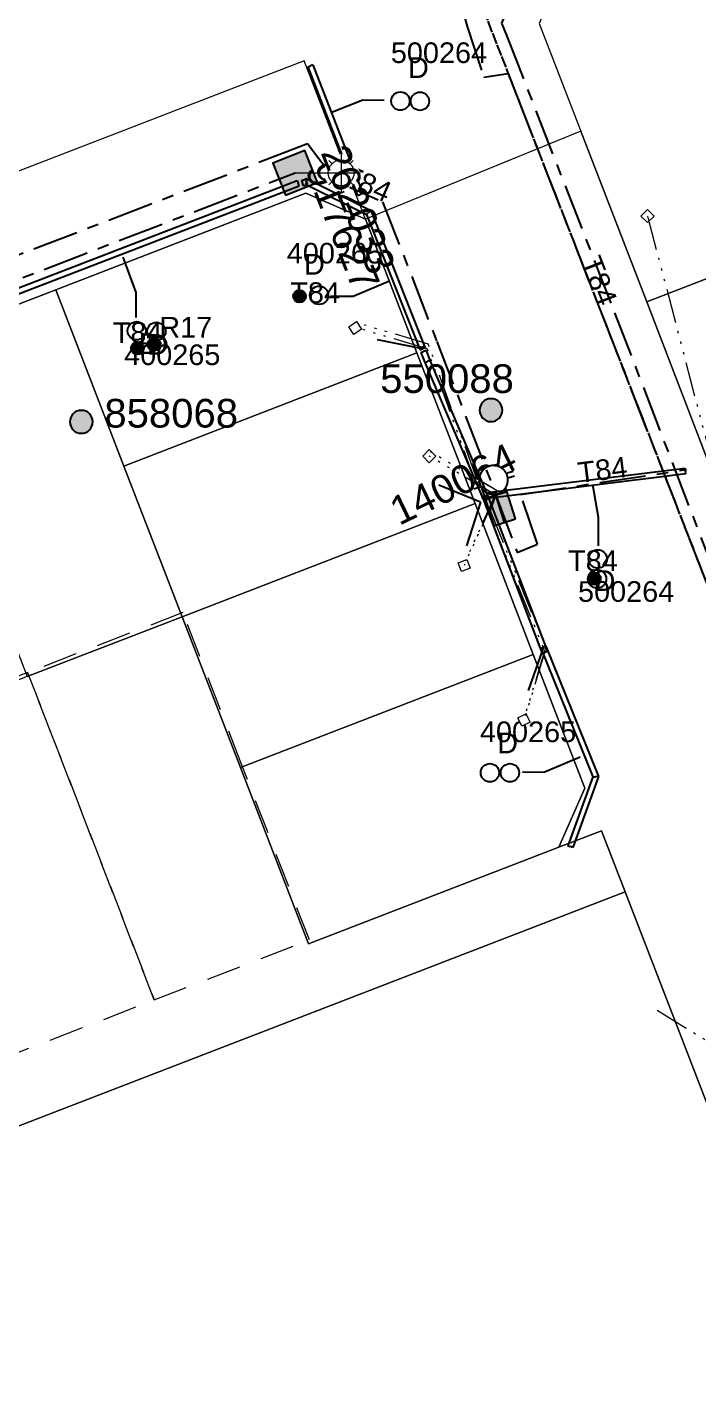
# Model space of a CAD drawing. Header units: metres. Extents: x 0 to 311631, y 0 to 6270612.
# Drawn here: x 310918.7 to 310977.1, y 6270299.1 to 6270418.6 of the extents above; entities that cross this region are included whole.
import ezdxf
from ezdxf.enums import TextEntityAlignment as Align

# ---------------------------------------------------------------- set-up
doc = ezdxf.new("R2010")
doc.units = ezdxf.units.M
for name, pattern in [('Cable Exist OH', [1, 1, 0]), ('Cable Exist UG', [7, 4, -1, 1, -1]), ('Dash', [5, 3, -2]), ('PHANTOMX2', [6.6, 3, -0.75, 0.2, -0.75, 0.2, -0.75, 0.2, -0.75])]:
    doc.linetypes.add(name, pattern=pattern)
doc.layers.get('0').update_dxf_attribs({"color": 6})
for name, color, linetype, lineweight in [('_User Miscellaneous1', 30, 'Continuous', 13), ('Cadastre Developer_SP_EXT', 98, 'Continuous', 15), ('Cadastre Land Parcels_SP_EXT', 118, 'Continuous', 15), ('Cadastre Roads_SP_EXT', 218, 'Continuous', 15), ('Mains_HV_EXT', 13, 'Continuous', 25), ('Mains_LV_EXT', 163, 'Continuous', 25), ('Mains_LV_SL_EXT', 135, 'Continuous', 25), ('Mains_SL_EXT', 131, 'Continuous', 25), ('Services_SP_EXT', 42, 'PHANTOMX2', 20), ('Services_SP_MOD', 3, 'PHANTOMX2', 20)]:
    doc.layers.add(name, color=color, linetype=linetype, lineweight=lineweight)
for name, color, linetype in [('Duct_SP_EXT', 30, 'Continuous'), ('Equip_LV_EXT', 7, 'Continuous'), ('SupportsOH_SP_TR_HV_LV_SL_EXT', 7, 'Continuous'), ('SupportsUG_SP_LV_EXT', 7, 'Continuous'), ('SupportsUG_SP_LV_SL_EXT', 7, 'Continuous'), ('Trench_SP_EXT', 7, 'Continuous')]:
    doc.layers.add(name, color=color, linetype=linetype)
doc.styles.add('COLUMN_LABEL', font='arial.ttf', dxfattribs={"height": 2})
doc.styles.add('iecARIAL', font='arial.ttf', dxfattribs={"height": 2})
doc.styles.add('POLE_LABEL', font='arial.ttf', dxfattribs={"height": 2})
doc.styles.add('SL_LABEL', font='arial.ttf', dxfattribs={"height": 2})
doc.styles.get("Standard").update_dxf_attribs({"font": 'arial.ttf'})

# ---------------------------------------------------------------- blocks, each defined once
blk = doc.blocks.new('COLUMN_EXT')
blk.add_hatch(color=256).paths.add_polyline_path([(1.5, -1.5), (1.5, 1.5), (-1.5, 1.5), (-1.5, -1.5)])
blk.add_lwpolyline([(1.5, 1.5), (-1.5, 1.5), (-1.5, -1.5), (1.5, -1.5)], close=True)
at = {"flags": 9}
for tag, p in [('STREETNAME', (-1.81, 1.6)), ('LOCATION', (-1.81, 1.4)), ('SUBURB', (-1.81, 1.8)), ('LEGEND', (-1.81, 1.2)), ('NOTES', (-1.81, 2)), ('COLUMN_TYPE', (-1.81, 0.4)), ('OWNED_BY', (-1.81, 0.6)), ('USAGE', (-1.81, 1)), ('STATE', (-1.81, 0.8))]:
    blk.add_attdef(tag, text='', height=0.2, rotation=180, dxfattribs=at).set_placement(p, align=Align.MIDDLE_LEFT)
at = {"flags": 1}
blk.add_attdef('Z', (-1.81, 2.35), '', height=0.2, rotation=180, dxfattribs=at)
at = {"flags": 9}
for tag, style, p in [('STRUCTURE_PLANT_NUMBER', 'POLE_LABEL', (-1.81, -0.03)), ('STREET_CODE', 'COLUMN_LABEL', (-1.81, 0.2))]:
    blk.add_attdef(tag, text='', height=0.2, rotation=180, dxfattribs=dict(at, style=style)).set_placement(p, align=Align.MIDDLE_LEFT)
at = {"style": 'COLUMN_LABEL', "width": 0.9, "flags": 8}
blk.add_attdef('ASSET_NUM', text='', height=2, rotation=270, dxfattribs=at).set_placement((2, -4), align=Align.MIDDLE_LEFT)
blk = doc.blocks.new('PILLAR_EXT')
blk.add_hatch(color=256).paths.add_polyline_path([(-2.5, 1), (-2.5, -1), (2.5, -1), (2.5, 1)])
for p, q in [((-2.5, 0), (2.5, 0)), ((0, 1), (0, -1))]:
    blk.add_line(p, q)
at = {"ltscale": 10}
blk.add_line((2.5, 0), (-2.5, 0), dxfattribs=at)
blk.add_lwpolyline([(-2.5, -1), (-1.25, -1), (1.25, -1), (2.5, -1), (2.5, 1), (-2.5, 1)], close=True)
at = {"width": 0.9, "flags": 8}
blk.add_attdef('ASSET_NUM', text='', height=2, rotation=90, dxfattribs=at).set_placement((-2, 4), align=Align.MIDDLE_LEFT)
for tag, p, flags in [('OWNED_BY', (0, -0.2), 9), ('STATE', (0, -0.4), 9), ('SUPPORT_TYPE', (0, -0.6), 9), ('USAGE', (0, -0.8), 9), ('LEGEND', (0, -1), 9), ('LOCATION', (0, -1.2), 9), ('STREETNAME', (0, -1.8), 9), ('SUBURB', (0, -2), 1), ('NOTES', (0, -1.4), 9), ('PARENT', (0, -1.6), 9)]:
    blk.add_attdef(tag, p, '', height=0.2, dxfattribs=dict(flags=flags))
blk = doc.blocks.new('DUCT_EXT')
blk.add_circle((0, 0.8), 0.8)
at = {"flags": 1}
blk.add_attdef('Z', (0, 0), '', height=0.2, dxfattribs=at)
at = {"flags": 9}
for tag, p in [('DUCT_CODE', (0, 0)), ('XSECT_TYPE', (0, -0.2)), ('STATE', (0, -0.6)), ('FB_REFERENCE', (0, -0.4)), ('NOTES', (0, -0.8))]:
    blk.add_attdef(tag, text='', height=0.2, dxfattribs=at).set_placement(p, align=Align.MIDDLE_LEFT)
blk = doc.blocks.new('CCP_EXT')
at = {"flags": 9}
for tag, p in [('STATE', (0, -1.8)), ('LEGEND', (0, -1.4)), ('LIFE_SUPPORT', (0, -1.6)), ('NOTES', (0, -2))]:
    blk.add_attdef(tag, text='', height=0.2, dxfattribs=at).set_placement(p, align=Align.MIDDLE_LEFT)
blk.add_wipeout([(0, 0.57), (0.57, 0), (0, -0.57), (-0.57, 0)])
blk.add_lwpolyline([(-0.57, 0), (0, 0.57), (0.57, 0), (0, -0.57), (-0.57, 0)])
at = {"flags": 1}
blk.add_attdef('Z', (0, 0), '', height=0.2, dxfattribs=at)
at = {"flags": 9}
for tag, p in [('CCP_TYPE', (0, 0)), ('CONSTRUCTED_VOLTAGE', (0, -0.2)), ('OPERATING_VOLTAGE', (0, -0.6)), ('ORIENTATION', (0, -0.8)), ('OWNED_BY', (0, -1)), ('NO_PHASES', (0, -0.4)), ('USAGE', (0, -1.2))]:
    blk.add_attdef(tag, text='', height=0.2, dxfattribs=at).set_placement(p, align=Align.MIDDLE_LEFT)
blk = doc.blocks.new('POLE_EXT')
blk.add_hatch(color=256).paths.add_polyline_path([(-1, 0, 1), (1, 0, 1)])
blk.add_lwpolyline([(-1, 0, 1), (1, 0, 1)], format="xyb", close=True)
at = {"flags": 8}
blk.add_attdef('pNumber', text='', height=2, dxfattribs=at).set_placement((2.5, 2.5), align=Align.MIDDLE_CENTER)
at = {"style": 'POLE_LABEL', "flags": 9}
for tag, p in [('STRUCTURE_PLANT_NUMBER', (1.35, 0.03)), ('STREET_CODE', (1.35, -0.2))]:
    blk.add_attdef(tag, text='', height=0.2, dxfattribs=at).set_placement(p, align=Align.MIDDLE_LEFT)
at = {"flags": 9}
for tag, p in [('OWNED_BY', (1.35, -0.4)), ('SPECIAL_USE', (1.35, -0.8)), ('STATE', (1.35, -1)), ('PARENT', (1.35, -0.6)), ('USAGE', (1.35, -1.2)), ('cLV', (1.35, -1.4)), ('hDepth', (1.35, -1.6)), ('hDia', (1.35, -1.8)), ('cHV', (1.35, -2)), ('LBRACKET', (1.35, -2.2)), ('LExisting', (1.35, -2.4)), ('cLinedev', (1.35, -3.4)), ('LANTNUMBER', (1.35, -2.6)), ('LOther', (1.35, -2.8)), ('LRemove', (1.35, -3)), ('LEGEND', (1.35, -3.2)), ('LOCATION', (1.35, -3.6)), ('pExisting', (1.35, -3.8)), ('pFooting', (1.35, -4.4)), ('pNew', (1.35, -4.6)), ('PFNUMBER', (1.35, -4)), ('NEWPFNUMBER', (1.35, -4.2)), ('pRelocate', (1.35, -5)), ('pRemove', (1.35, -5.2)), ('pReplace', (1.35, -5.4)), ('pStay', (1.35, -5.6)), ('pType', (1.35, -5.8)), ('cspan', (1.35, -6)), ('STREETNAME', (1.35, -6.2)), ('SUBURB', (1.35, -6.4)), ('OPERATED_BY', (1.36, -7.01)), ('NOTES', (1.35, -6.6)), ('MAINTAINED_BY', (1.36, -6.81))]:
    blk.add_attdef(tag, text='', height=0.2, dxfattribs=at).set_placement(p, align=Align.MIDDLE_LEFT)
at = {"flags": 1}
blk.add_attdef('Z', (1.35, -7.33), '', height=0.2, dxfattribs=at)
blk = doc.blocks.new('LV_UG_LINKS_OPEN_EXT')
at = {"layer": 'Equip_LV_EXT'}
for tag, height, flags, p in [('NO_PHASES', 0.167, 9, (3.17, -2)), ('OPERATING_VOLTAGE', 0.2, 9, (3, -2.6)), ('ORIENTATION', 0.2, 9, (3, -2.8)), ('STATE', 0.2, 9, (3, -3)), ('SWITCH_TYPE', 0.2, 9, (3, -3.2)), ('USAGE', 0.2, 9, (3, -3.4)), ('NOTES', 0.2, 9, (3, -3.6)), ('OWNED_BY', 0.2, 9, (3, -3.8)), ('OPERATED_BY', 0.2, 9, (3, -4)), ('TYPE', 0.2, 9, (3, -4.6)), ('Z', 0.2, 1, (3, -4.8)), ('MAINTAINED_BY', 0.2, 9, (3, -4.2)), ('NUMBER_OF_PHASES', 0.2, 9, (3, -4.4))]:
    blk.add_attdef(tag, text='', height=height, dxfattribs=dict(at, flags=flags)).set_placement(p, align=Align.MIDDLE_LEFT)
blk.add_wipeout([(4, 1.25), (3.97, 1.25), (3.94, 1.25), (3.91, 1.25), (3.88, 1.24), (3.85, 1.24), (3.82, 1.24), (3.79, 1.23), (3.76, 1.23), (3.73, 1.22), (3.7, 1.21), (3.67, 1.2), (3.64, 1.2), (3.61, 1.19), (3.58, 1.18), (3.55, 1.17), (3.52, 1.15), (3.49, 1.14), (3.47, 1.13), (3.44, 1.12), (3.41, 1.1), (3.38, 1.09), (3.36, 1.07), (3.33, 1.06), (3.31, 1.04), (3.28, 1.02), (3.26, 1), (3.23, 0.99), (3.21, 0.97), (3.18, 0.95), (3.16, 0.93), (3.14, 0.91), (3.12, 0.88), (3.09, 0.86), (3.07, 0.84), (3.05, 0.82), (3.03, 0.79), (3.01, 0.77), (3, 0.74), (2.98, 0.72), (2.96, 0.69), (2.94, 0.67), (2.93, 0.64), (2.91, 0.62), (2.9, 0.59), (2.88, 0.56), (2.87, 0.53), (2.86, 0.51), (2.85, 0.48), (2.83, 0.45), (2.82, 0.42), (2.81, 0.39), (2.8, 0.36), (2.8, 0.33), (2.79, 0.3), (2.78, 0.27), (2.77, 0.24), (2.77, 0.21), (2.76, 0.18), (2.76, 0.15), (2.76, 0.12), (2.75, 0.09), (2.75, 0.06), (2.75, 0.03), (2.75, 0), (2.75, -0.03), (2.75, -0.06), (2.75, -0.09), (2.76, -0.12), (2.76, -0.15), (2.76, -0.18), (2.77, -0.21), (2.77, -0.24), (2.78, -0.27), (2.79, -0.3), (2.8, -0.33), (2.8, -0.36), (2.81, -0.39), (2.82, -0.42), (2.83, -0.45), (2.85, -0.48), (2.86, -0.51), (2.87, -0.53), (2.88, -0.56), (2.9, -0.59), (2.91, -0.62), (2.93, -0.64), (2.94, -0.67), (2.96, -0.69), (2.98, -0.72), (3, -0.74), (3.01, -0.77), (3.03, -0.79), (3.05, -0.82), (3.07, -0.84), (3.09, -0.86), (3.12, -0.88), (3.14, -0.91), (3.16, -0.93), (3.18, -0.95), (3.21, -0.97), (3.23, -0.99), (3.26, -1), (3.28, -1.02), (3.31, -1.04), (3.33, -1.06), (3.36, -1.07), (3.38, -1.09), (3.41, -1.1), (3.44, -1.12), (3.47, -1.13), (3.49, -1.14), (3.52, -1.15), (3.55, -1.17), (3.58, -1.18), (3.61, -1.19), (3.64, -1.2), (3.67, -1.2), (3.7, -1.21), (3.73, -1.22), (3.76, -1.23), (3.79, -1.23), (3.82, -1.24), (3.85, -1.24), (3.88, -1.24), (3.91, -1.25), (3.94, -1.25), (3.97, -1.25), (4, -1.25), (4.03, -1.25), (4.06, -1.25), (4.09, -1.25), (4.12, -1.24), (4.15, -1.24), (4.18, -1.24), (4.21, -1.23), (4.24, -1.23), (4.27, -1.22), (4.3, -1.21), (4.33, -1.2), (4.36, -1.2), (4.39, -1.19), (4.42, -1.18), (4.45, -1.17), (4.48, -1.15), (4.51, -1.14), (4.53, -1.13), (4.56, -1.12), (4.59, -1.1), (4.62, -1.09), (4.64, -1.07), (4.67, -1.06), (4.69, -1.04), (4.72, -1.02), (4.74, -1), (4.77, -0.99), (4.79, -0.97), (4.82, -0.95), (4.84, -0.93), (4.86, -0.91), (4.88, -0.88), (4.91, -0.86), (4.93, -0.84), (4.95, -0.82), (4.97, -0.79), (4.99, -0.77), (5, -0.74), (5.02, -0.72), (5.04, -0.69), (5.06, -0.67), (5.07, -0.64), (5.09, -0.62), (5.1, -0.59), (5.12, -0.56), (5.13, -0.53), (5.14, -0.51), (5.15, -0.48), (5.17, -0.45), (5.18, -0.42), (5.19, -0.39), (5.2, -0.36), (5.2, -0.33), (5.21, -0.3), (5.22, -0.27), (5.23, -0.24), (5.23, -0.21), (5.24, -0.18), (5.24, -0.15), (5.24, -0.12), (5.25, -0.09), (5.25, -0.06), (5.25, -0.03), (5.25, 0), (5.25, 0.03), (5.25, 0.06), (5.25, 0.09), (5.24, 0.12), (5.24, 0.15), (5.24, 0.18), (5.23, 0.21), (5.23, 0.24), (5.22, 0.27), (5.21, 0.3), (5.2, 0.33), (5.2, 0.36), (5.19, 0.39), (5.18, 0.42), (5.17, 0.45), (5.15, 0.48), (5.14, 0.51), (5.13, 0.53), (5.12, 0.56), (5.1, 0.59), (5.09, 0.62), (5.07, 0.64), (5.06, 0.67), (5.04, 0.69), (5.02, 0.72), (5, 0.74), (4.99, 0.77), (4.97, 0.79), (4.95, 0.82), (4.93, 0.84), (4.91, 0.86), (4.88, 0.88), (4.86, 0.91), (4.84, 0.93), (4.82, 0.95), (4.79, 0.97), (4.77, 0.99), (4.74, 1), (4.72, 1.02), (4.69, 1.04), (4.67, 1.06), (4.64, 1.07), (4.62, 1.09), (4.59, 1.1), (4.56, 1.12), (4.53, 1.13), (4.51, 1.14), (4.48, 1.15), (4.45, 1.17), (4.42, 1.18), (4.39, 1.19), (4.36, 1.2), (4.33, 1.2), (4.3, 1.21), (4.27, 1.22), (4.24, 1.23), (4.21, 1.23), (4.18, 1.24), (4.15, 1.24), (4.12, 1.24), (4.09, 1.25), (4.06, 1.25), (4.03, 1.25)]).dxf.layer = 'Equip_LV_EXT'
for p, q in [((3.79, 1.86), (3.79, 1.23)), ((4.21, 1.86), (4.21, 1.23)), ((3.79, -1.23), (3.79, -1.86)), ((4.21, -1.23), (4.21, -1.86))]:
    blk.add_line(p, q, dxfattribs=at)
at = {"layer": 'Equip_LV_EXT', "flags": 128}
blk.add_lwpolyline([(4, 1.25), (3.97, 1.25), (3.94, 1.25), (3.91, 1.25), (3.88, 1.24), (3.85, 1.24), (3.82, 1.24), (3.79, 1.23), (3.76, 1.23), (3.73, 1.22), (3.7, 1.21), (3.67, 1.2), (3.64, 1.2), (3.61, 1.19), (3.58, 1.18), (3.55, 1.17), (3.52, 1.15), (3.49, 1.14), (3.47, 1.13), (3.44, 1.12), (3.41, 1.1), (3.38, 1.09), (3.36, 1.07), (3.33, 1.06), (3.31, 1.04), (3.28, 1.02), (3.26, 1), (3.23, 0.99), (3.21, 0.97), (3.18, 0.95), (3.16, 0.93), (3.14, 0.91), (3.12, 0.88), (3.09, 0.86), (3.07, 0.84), (3.05, 0.82), (3.03, 0.79), (3.01, 0.77), (3, 0.74), (2.98, 0.72), (2.96, 0.69), (2.94, 0.67), (2.93, 0.64), (2.91, 0.62), (2.9, 0.59), (2.88, 0.56), (2.87, 0.53), (2.86, 0.51), (2.85, 0.48), (2.83, 0.45), (2.82, 0.42), (2.81, 0.39), (2.8, 0.36), (2.8, 0.33), (2.79, 0.3), (2.78, 0.27), (2.77, 0.24), (2.77, 0.21), (2.76, 0.18), (2.76, 0.15), (2.76, 0.12), (2.75, 0.09), (2.75, 0.06), (2.75, 0.03), (2.75, 0), (2.75, -0.03), (2.75, -0.06), (2.75, -0.09), (2.76, -0.12), (2.76, -0.15), (2.76, -0.18), (2.77, -0.21), (2.77, -0.24), (2.78, -0.27), (2.79, -0.3), (2.8, -0.33), (2.8, -0.36), (2.81, -0.39), (2.82, -0.42), (2.83, -0.45), (2.85, -0.48), (2.86, -0.51), (2.87, -0.53), (2.88, -0.56), (2.9, -0.59), (2.91, -0.62), (2.93, -0.64), (2.94, -0.67), (2.96, -0.69), (2.98, -0.72), (3, -0.74), (3.01, -0.77), (3.03, -0.79), (3.05, -0.82), (3.07, -0.84), (3.09, -0.86), (3.12, -0.88), (3.14, -0.91), (3.16, -0.93), (3.18, -0.95), (3.21, -0.97), (3.23, -0.99), (3.26, -1), (3.28, -1.02), (3.31, -1.04), (3.33, -1.06), (3.36, -1.07), (3.38, -1.09), (3.41, -1.1), (3.44, -1.12), (3.47, -1.13), (3.49, -1.14), (3.52, -1.15), (3.55, -1.17), (3.58, -1.18), (3.61, -1.19), (3.64, -1.2), (3.67, -1.2), (3.7, -1.21), (3.73, -1.22), (3.76, -1.23), (3.79, -1.23), (3.82, -1.24), (3.85, -1.24), (3.88, -1.24), (3.91, -1.25), (3.94, -1.25), (3.97, -1.25), (4, -1.25), (4.03, -1.25), (4.06, -1.25), (4.09, -1.25), (4.12, -1.24), (4.15, -1.24), (4.18, -1.24), (4.21, -1.23), (4.24, -1.23), (4.27, -1.22), (4.3, -1.21), (4.33, -1.2), (4.36, -1.2), (4.39, -1.19), (4.42, -1.18), (4.45, -1.17), (4.48, -1.15), (4.51, -1.14), (4.53, -1.13), (4.56, -1.12), (4.59, -1.1), (4.62, -1.09), (4.64, -1.07), (4.67, -1.06), (4.69, -1.04), (4.72, -1.02), (4.74, -1), (4.77, -0.99), (4.79, -0.97), (4.82, -0.95), (4.84, -0.93), (4.86, -0.91), (4.88, -0.88), (4.91, -0.86), (4.93, -0.84), (4.95, -0.82), (4.97, -0.79), (4.99, -0.77), (5, -0.74), (5.02, -0.72), (5.04, -0.69), (5.06, -0.67), (5.07, -0.64), (5.09, -0.62), (5.1, -0.59), (5.12, -0.56), (5.13, -0.53), (5.14, -0.51), (5.15, -0.48), (5.17, -0.45), (5.18, -0.42), (5.19, -0.39), (5.2, -0.36), (5.2, -0.33), (5.21, -0.3), (5.22, -0.27), (5.23, -0.24), (5.23, -0.21), (5.24, -0.18), (5.24, -0.15), (5.24, -0.12), (5.25, -0.09), (5.25, -0.06), (5.25, -0.03), (5.25, 0), (5.25, 0.03), (5.25, 0.06), (5.25, 0.09), (5.24, 0.12), (5.24, 0.15), (5.24, 0.18), (5.23, 0.21), (5.23, 0.24), (5.22, 0.27), (5.21, 0.3), (5.2, 0.33), (5.2, 0.36), (5.19, 0.39), (5.18, 0.42), (5.17, 0.45), (5.15, 0.48), (5.14, 0.51), (5.13, 0.53), (5.12, 0.56), (5.1, 0.59), (5.09, 0.62), (5.07, 0.64), (5.06, 0.67), (5.04, 0.69), (5.02, 0.72), (5, 0.74), (4.99, 0.77), (4.97, 0.79), (4.95, 0.82), (4.93, 0.84), (4.91, 0.86), (4.88, 0.88), (4.86, 0.91), (4.84, 0.93), (4.82, 0.95), (4.79, 0.97), (4.77, 0.99), (4.74, 1), (4.72, 1.02), (4.69, 1.04), (4.67, 1.06), (4.64, 1.07), (4.62, 1.09), (4.59, 1.1), (4.56, 1.12), (4.53, 1.13), (4.51, 1.14), (4.48, 1.15), (4.45, 1.17), (4.42, 1.18), (4.39, 1.19), (4.36, 1.2), (4.33, 1.2), (4.3, 1.21), (4.27, 1.22), (4.24, 1.23), (4.21, 1.23), (4.18, 1.24), (4.15, 1.24), (4.12, 1.24), (4.09, 1.25), (4.06, 1.25), (4.03, 1.25)], close=True, dxfattribs=at)
at = {"layer": 'Equip_LV_EXT', "flags": 9}
for tag, p in [('ACTUAL_STATUS', (3.17, -1.67)), ('CONSTRUCTED_VOLTAGE', (3.17, -1.83))]:
    blk.add_attdef(tag, text='', height=0.167, dxfattribs=at).set_placement(p, align=Align.MIDDLE_LEFT)
blk = doc.blocks.new('CABLE_LARGE_EXT')
h = blk.add_hatch(color=256)
edge = h.paths.add_edge_path()
edge.add_arc((0, 0.55), 0.55, 0, 360)
blk.add_circle((0, 0.55), 0.55)
at = {"flags": 1}
blk.add_attdef('Z', (0, 0), '', height=0.2, dxfattribs=at)
at = {"flags": 9}
for tag, p in [('COND_CODE', (0, 0)), ('STATE', (0, -0.4)), ('XSECT_SIZE', (0, -0.6)), ('FB_REFERENCE', (0, -0.2)), ('NOTES', (0, -0.8))]:
    blk.add_attdef(tag, text='', height=0.2, dxfattribs=at).set_placement(p, align=Align.MIDDLE_LEFT)
blk = doc.blocks.new('SL_LANTERN_EXT')
at = {"flags": 9}
for tag, p in [('LRATECODE', (-7.4, 0)), ('LOUTREACHVOCAB', (-7.2, 0)), ('LOUTREACH', (-7, 0)), ('LANTNUMBER', (-6.6, 0)), ('LNEW', (-6.4, 0)), ('LMASTVOCAB', (-6.2, 0)), ('LMAST', (-6, 0)), ('LLAMPVOCAB', (-5.8, 0)), ('LLAMP', (-5.6, 0)), ('LEXIST', (-5.4, 0)), ('LCHARGE3PERCENT', (-5.2, 0)), ('LCHARGE3', (-5, 0)), ('LCHARGE2PERCENT', (-4.8, 0)), ('LCHARGE2', (-4.6, 0)), ('LCHARGE1PERCENT', (-4.4, 0)), ('LCHARGE1', (-4.2, 0)), ('LCATEGORY', (-4, 0)), ('LBRACKETVOCAB', (-3.8, 0)), ('LBRACKET', (-3.6, 0)), ('LKINGHEIGHT', (-3.4, 0)), ('CREPLACE', (-3.2, 0)), ('CREMOVE', (-3, 0)), ('CNUMBER', (-2.8, 0)), ('CNEW', (-2.6, 0)), ('CEXIST', (-2.4, 0)), ('USAGE', (-2.2, 0)), ('STATE', (-2, 0)), ('OWNED_BY', (-1.8, 0)), ('ORIENTATION', (-1.6, 0)), ('OPERATING_VOLTAGE', (-1.4, 0)), ('NO_PHASES', (-1.2, 0)), ('LANTERN_TYPE', (-1, 0)), ('LANTERN_PURPOSE', (-0.8, 0)), ('CONTROL_TYPE', (-0.6, 0)), ('CONSTRUCTED_VOLTAGE', (-0.4, 0))]:
    blk.add_attdef(tag, text='', height=0.001, rotation=270, dxfattribs=at).set_placement(p, align=Align.MIDDLE_LEFT)
at = {"style": 'SL_LABEL', "flags": 9}
blk.add_attdef('STREET_CODE', text='', height=0.001, rotation=270, dxfattribs=at).set_placement((0, 0), align=Align.MIDDLE_LEFT)
at = {"flags": 1}
blk.add_attdef('Z', (0, 0), '', height=0.001, rotation=270, dxfattribs=at)
at = {"width": 0.9}
blk.add_attdef('LNUMBER', text='', height=1, dxfattribs=at).set_placement((7, -1), align=Align.MIDDLE_LEFT)
at = {"flags": 9}
for tag, p in [('LREMOVE', (0, -7.6)), ('LREPLACE', (0, -7.8)), ('LTYPE', (0, -8)), ('LTYPEVOCAB', (0, -8.2)), ('LEGEND', (0, -8.4)), ('SUBURB', (0, -8.6)), ('STREETNAME', (0, -8.8)), ('LOCATION', (0, -9)), ('NOTES', (0, -9.2)), ('MAINTAINED_BY', (0, -9.86))]:
    blk.add_attdef(tag, text='', height=0.001, dxfattribs=at).set_placement(p, align=Align.MIDDLE_LEFT)
blk.add_attdef('OPERATED_BY', (0, -9.61), '', height=0.001, dxfattribs=at)
blk.add_wipeout([(5.69, 0), (5.06, -1.06), (4, -1.69), (2.94, -1.06), (2.31, 0), (2.94, 1.06), (4, 1.69), (5.06, 1.06)])
for p, q in [((4, 1.69), (4, 0)), ((0, 0), (4, 0)), ((2.94, 1.06), (3.2, 0.8)), ((5.06, 1.06), (4.8, 0.8)), ((2.94, -1.06), (3.2, -0.8)), ((4, 0), (5.69, 0)), ((4, 0), (4, -1.69)), ((5.06, -1.06), (4.8, -0.8))]:
    blk.add_line(p, q)
blk.add_circle((4, 0), 1.12)

msp = doc.modelspace()

# ---------------------------------------------------------------- linework, layer by layer
at = {"layer": 'Cadastre Developer_SP_EXT', "linetype": 'Dash'}
for points in [[(310937.3, 6270354.42), (310932.223, 6270367.566), (310918.686, 6270362.336), (310929.72, 6270333.803), (310943.247, 6270339.028), (310937.3, 6270354.42)], [(310918.686, 6270362.336), (310904.975, 6270357.039), (310904.964, 6270357.037), (310915.999, 6270328.502), (310929.72, 6270333.803), (310918.686, 6270362.336)]]:
    msp.add_lwpolyline(points, close=True, dxfattribs=at)
at = {"layer": 'Cadastre Land Parcels_SP_EXT', "linetype": 'Continuous'}
for points in [[(310986.707, 6270400.101), (310975.686, 6270427.983), (310965.45, 6270424.03), (310963.291, 6270418.926), (310972.653, 6270394.659), (310986.707, 6270400.101)], [(310952.628, 6270390.209), (310948.128, 6270401.866), (310942.952, 6270404.152), (310921.136, 6270395.725), (310927.08, 6270380.34), (310952.628, 6270390.209)], [(311005.293, 6270391.21), (310999.782, 6270405.15), (310986.707, 6270400.101), (310972.653, 6270394.659), (310978.055, 6270380.659), (311005.293, 6270391.21)], [(310932.155, 6270367.204), (310927.08, 6270380.34), (310921.136, 6270395.725), (310907.628, 6270390.508), (310918.647, 6270361.986), (310932.155, 6270367.204)], [(310957.7, 6270377.07), (310952.628, 6270390.209), (310927.08, 6270380.34), (310932.155, 6270367.204), (310957.7, 6270377.07)], [(310962.772, 6270363.929), (310957.7, 6270377.07), (310932.155, 6270367.204), (310937.231, 6270354.066), (310962.772, 6270363.929)], [(310937.231, 6270354.066), (310932.155, 6270367.204), (310918.647, 6270361.986), (310904.934, 6270356.69), (310891.221, 6270351.392), (310877.508, 6270346.095), (310865.86, 6270341.596), (310854.211, 6270337.097), (310842.562, 6270332.597), (310830.914, 6270328.098), (310835.989, 6270314.96), (310841.933, 6270299.574), (310824.526, 6270292.85), (310826.608, 6270287.558), (310970.766, 6270343.221), (310968.712, 6270348.542), (310964.99, 6270347.107), (310943.176, 6270338.68), (310937.231, 6270354.066)], [(310964.99, 6270347.107), (310967.272, 6270352.272), (310962.772, 6270363.929), (310937.231, 6270354.066), (310943.176, 6270338.68), (310964.99, 6270347.107)], [(310764.382, 6270166.814), (311003.274, 6270259.121), (310970.766, 6270343.221), (310826.608, 6270287.558), (310827.714, 6270284.55), (310733.049, 6270247.97), (310764.382, 6270166.814)]]:
    msp.add_lwpolyline(points, close=True, dxfattribs=at)
at = {"layer": 'Duct_SP_EXT'}
for p, q in [((310943.109, 6270415.161), (310943.333, 6270415.247)), ((310943.109, 6270415.161), (310947.448, 6270403.927)), ((310943.557, 6270415.334), (310943.333, 6270415.247)), ((310943.557, 6270415.334), (310947.896, 6270404.1)), ((310907.333, 6270391.815), (310942.182, 6270405.232)), ((310942.182, 6270405.232), (310942.269, 6270405.008)), ((310942.561, 6270405.24), (310942.913, 6270405.37)), ((310942.561, 6270405.24), (310942.645, 6270405.015)), ((310942.913, 6270405.37), (310943.01, 6270405.406)), ((310942.913, 6270405.37), (310942.996, 6270405.145)), ((310943.01, 6270405.406), (310942.996, 6270405.145)), ((310943.01, 6270405.406), (310948.593, 6270402.616)), ((310907.506, 6270391.367), (310942.355, 6270404.785)), ((310942.355, 6270404.785), (310942.269, 6270405.008)), ((310942.728, 6270404.79), (310942.645, 6270405.015)), ((310942.728, 6270404.79), (310943.079, 6270404.92)), ((310942.982, 6270404.884), (310942.996, 6270405.145)), ((310943.079, 6270404.92), (310942.982, 6270404.884)), ((310942.982, 6270404.884), (310948.215, 6270402.268)), ((310943.079, 6270404.92), (310942.996, 6270405.145)), ((310947.448, 6270403.927), (310947.672, 6270404.014)), ((310947.896, 6270404.1), (310947.672, 6270404.014)), ((310948.215, 6270402.268), (310948.404, 6270402.442)), ((310948.593, 6270402.616), (310948.404, 6270402.442)), ((310948.593, 6270402.616), (310953.299, 6270390.775)), ((310952.852, 6270390.6), (310953.076, 6270390.688)), ((310952.852, 6270390.6), (310952.897, 6270390.485)), ((310952.897, 6270390.485), (310953.121, 6270390.571)), ((310952.975, 6270390.236), (310953.199, 6270390.322)), ((310952.975, 6270390.236), (310953.308, 6270389.374)), ((310953.299, 6270390.775), (310953.076, 6270390.688)), ((310953.345, 6270390.658), (310953.121, 6270390.571)), ((310953.423, 6270390.409), (310953.199, 6270390.322)), ((310953.299, 6270390.775), (310953.345, 6270390.658)), ((310953.423, 6270390.409), (310953.756, 6270389.547)), ((310953.308, 6270389.374), (310953.532, 6270389.46)), ((310953.308, 6270389.374), (310953.31, 6270389.37)), ((310953.31, 6270389.37), (310953.532, 6270389.46)), ((310953.755, 6270389.551), (310953.532, 6270389.46)), ((310953.756, 6270389.547), (310953.532, 6270389.46)), ((310953.756, 6270389.547), (310953.755, 6270389.551)), ((310976.021, 6270380.136), (310976.051, 6270379.898)), ((310976.08, 6270379.66), (310976.051, 6270379.898)), ((310963.426, 6270364.467), (310963.648, 6270364.556)), ((310963.871, 6270364.646), (310963.648, 6270364.556)), ((310963.871, 6270364.646), (310968.461, 6270353.267)), ((310963.426, 6270364.467), (310967.947, 6270353.258)), ((310963.553, 6270364.016), (310963.777, 6270364.102)), ((310964.002, 6270364.188), (310963.777, 6270364.102)), ((310967.947, 6270353.258), (310965.767, 6270347.247)), ((310968.461, 6270353.267), (310966.218, 6270347.083)), ((310967.947, 6270353.258), (310968.204, 6270353.262)), ((310968.461, 6270353.267), (310968.204, 6270353.262)), ((310965.767, 6270347.247), (310965.993, 6270347.165)), ((310966.218, 6270347.083), (310965.993, 6270347.165))]:
    msp.add_line(p, q, dxfattribs=at)
for points in [[(310949.759, 6270412.234), (310947.896, 6270412.237), (310945.277, 6270411.217)], [(310928.143, 6270393.301), (310928.162, 6270395.467), (310927.026, 6270398.552)], [(310945.104, 6270395.172), (310947.06, 6270395.161), (310950.226, 6270396.5)], [(310968.463, 6270373.385), (310968.463, 6270375.852), (310967.954, 6270378.71)], [(310961.827, 6270353.697), (310963.694, 6270353.656), (310966.86, 6270354.995)]]:
    msp.add_lwpolyline(points, dxfattribs=at)
at = {"layer": 'Mains_LV_SL_EXT', "linetype": 'Cable Exist UG'}
msp.add_lwpolyline([(310907.076, 6270392.466), (310942.012, 6270405.915)], dxfattribs=at)
at = {"layer": 'Services_SP_MOD'}
msp.add_lwpolyline([(310973.554, 6270332.914), (310997.962, 6270317.926)], dxfattribs=at)
at = {"layer": 'Trench_SP_EXT', "linetype": 'Cable Exist UG'}
for points in [[(310958.159, 6270377.211), (310954.547, 6270378.672)], [(310958.773, 6270377.766), (310958.256, 6270377.581)], [(310963.648, 6270364.556), (310962.066, 6270360.011)]]:
    msp.add_lwpolyline(points, dxfattribs=at)

# ---------------------------------------------------------------- block references
at = {"layer": '_User Miscellaneous1'}
ref = msp.add_blockref('POLE_EXT', (310959.077, 6270385.222), dxfattribs=at)
ref.add_attrib('ASSET_NUM', '550088', dxfattribs={"layer": '0', "height": 2.5, "style": 'POLE_LABEL'}).set_placement((310961.077, 6270385.972), align=Align.BOTTOM_RIGHT)
ref = msp.add_blockref('POLE_EXT', (310923.374, 6270384.204), dxfattribs=at)
ref.add_attrib('ASSET_NUM', '858068', dxfattribs={"layer": '0', "height": 2.5, "style": 'POLE_LABEL'}).set_placement((310925.374, 6270384.954), align=Align.MIDDLE_LEFT)
at = {"layer": 'Duct_SP_EXT'}
for name, p in [('DUCT_EXT', (310951.184, 6270411.368)), ('DUCT_EXT', (310952.886, 6270411.359)), ('CABLE_LARGE_EXT', (310942.39, 6270394.596)), ('DUCT_EXT', (310944.096, 6270394.435)), ('DUCT_EXT', (310958.985, 6270352.803)), ('DUCT_EXT', (310960.733, 6270352.803))]:
    msp.add_blockref(name, p, dxfattribs=at)
for name, p, rotation in [('DUCT_EXT', (310927.391, 6270392.139), 269.9999999999998), ('DUCT_EXT', (310929.108, 6270392.082), 269.9999999999998), ('CABLE_LARGE_EXT', (310927.71, 6270390.624), 269.9999999999998), ('DUCT_EXT', (310929.189, 6270390.945), 270.1948828488356), ('CABLE_LARGE_EXT', (310929.189, 6270390.945), 269.9999999999998), ('DUCT_EXT', (310967.596, 6270372.249), 269.9676220000377), ('DUCT_EXT', (310967.535, 6270370.507), 269.9676220000377), ('CABLE_LARGE_EXT', (310967.549, 6270370.535), 270.7944052332638)]:
    msp.add_blockref(name, p, dxfattribs=dict(at, rotation=rotation))
at = {"layer": 'SupportsOH_SP_TR_HV_LV_SL_EXT'}
ref = msp.add_blockref('POLE_EXT', (310959.077, 6270385.222), dxfattribs=at)
ref.add_attrib('ASSET_NUM', '550088', dxfattribs={"layer": '0', "height": 2.5, "style": 'POLE_LABEL'}).set_placement((310961.077, 6270385.972), align=Align.BOTTOM_RIGHT)
ref = msp.add_blockref('POLE_EXT', (310923.374, 6270384.204), dxfattribs=at)
ref.add_attrib('ASSET_NUM', '858068', dxfattribs={"layer": '0', "height": 2.5, "style": 'POLE_LABEL'}).set_placement((310925.374, 6270384.954), align=Align.MIDDLE_LEFT)
at = {"layer": 'SupportsUG_SP_LV_EXT'}
ref = msp.add_blockref('PILLAR_EXT', (310959.512, 6270377.817), dxfattribs=dict(at, rotation=107.7004277663595))
ref.add_attrib('ASSET_NUM', '140064', dxfattribs={"layer": '0', "height": 2.5, "rotation": 25.80216, "style": 'iecARIAL'}).set_placement((310961.012, 6270381.317), align=Align.MIDDLE_RIGHT)
at = {"layer": 'SupportsUG_SP_LV_SL_EXT'}
ref = msp.add_blockref('COLUMN_EXT', (310942.012, 6270405.915), dxfattribs=dict(at, rotation=201.5953107274075))
ref.add_attrib('ASSET_NUM', '917627', dxfattribs={"layer": '0', "height": 2.5, "rotation": 291.59531, "style": 'COLUMN_LABEL'}).set_placement((310944.012, 6270406.665), align=Align.MIDDLE_LEFT)

# ---------------------------------------------------------------- texts
at = {"layer": 'Duct_SP_EXT'}
for s, p in [('500264', (310950.351, 6270415.489)), ('D', (310951.846, 6270414.188)), ('400265', (310941.275, 6270398.009)), ('D', (310942.777, 6270397.035)), ('T84', (310941.587, 6270394.566)), ('R17', (310930.163, 6270391.554)), ('T84', (310926.104, 6270391.085)), ('400265', (310927.1, 6270389.152)), ('B', (310928.36, 6270390.114)), ('D', (310929.093, 6270390.059)), ('T84', (310965.799, 6270371.201)), ('D', (310968.104, 6270369.466)), ('500264', (310966.668, 6270368.509)), ('400265', (310958.116, 6270356.276)), ('D', (310959.617, 6270355.302))]:
    msp.add_text(s, height=1.8, dxfattribs=at).set_placement(p)
at = {"layer": 'Mains_LV_EXT'}
for rotation, p in [(336.11056, (310945.92, 6270405.036)), (291.18752, (310966.9, 6270398.208)), (7.18298, (310966.76, 6270378.861))]:
    msp.add_text('T84', height=1.8, rotation=rotation, dxfattribs=at).set_placement(p)

# ---------------------------------------------------------------- next in the draw order: block references
at = {"layer": 'Services_SP_EXT'}
for p in [(310972.727, 6270402.144), (310953.705, 6270381.212)]:
    msp.add_blockref('CCP_EXT', p, dxfattribs=at)
for p, rotation in [((310947.244, 6270392.381), 349.2868769098991), ((310956.745, 6270371.686), 65.70042804091932), ((310961.948, 6270358.207), 71.2742120824565)]:
    msp.add_blockref('CCP_EXT', p, dxfattribs=dict(at, rotation=rotation))

# ---------------------------------------------------------------- next in the draw order: linework, layer by layer
at = {"layer": 'Cadastre Roads_SP_EXT', "linetype": 'Continuous'}
for points in [[(310946.687, 6270405.598), (310942.799, 6270415.673), (310794.569, 6270358.417), (310798.077, 6270348.191), (310819.892, 6270356.619), (310831.541, 6270361.118), (310843.191, 6270365.618), (310854.84, 6270370.117), (310866.49, 6270374.615), (310880.203, 6270379.914), (310893.916, 6270385.211), (310907.628, 6270390.508), (310921.136, 6270395.725), (310942.951, 6270404.152), (310948.128, 6270401.866), (310946.687, 6270405.598)], [(310984.375, 6270364.277), (310983.456, 6270366.659), (310987.493, 6270368.265), (310982.016, 6270370.392), (310978.055, 6270380.659), (310972.653, 6270394.659), (310966.908, 6270409.55), (310948.128, 6270401.866), (310952.628, 6270390.209), (310957.7, 6270377.07), (310962.772, 6270363.929), (310967.272, 6270352.272), (310964.99, 6270347.107), (310968.712, 6270348.542), (310970.766, 6270343.221), (311003.274, 6270259.121), (311023.126, 6270207.74), (311034.298, 6270211.303), (311042.434, 6270213.896), (310984.375, 6270364.277)]]:
    msp.add_lwpolyline(points, close=True, dxfattribs=at)
at = {"layer": 'Duct_SP_EXT'}
msp.add_line((310948.215, 6270402.268), (310952.852, 6270390.6), dxfattribs=at)
at = {"layer": 'Services_SP_EXT'}
msp.add_lwpolyline([(310972.727, 6270402.144), (310987.541, 6270345.55)], dxfattribs=at)
at = {"layer": 'Services_SP_MOD'}
msp.add_lwpolyline([(310972.727, 6270402.144), (310987.541, 6270345.55)], dxfattribs=at)
at = {"layer": 'Trench_SP_EXT', "linetype": 'Cable Exist UG'}
for points in [[(310953.121, 6270390.571), (310948.413, 6270391.505)], [(310958.159, 6270377.211), (310956.779, 6270372.869)]]:
    msp.add_lwpolyline(points, dxfattribs=at)

# ---------------------------------------------------------------- next in the draw order: block references
at = {"layer": 'Equip_LV_EXT', "rotation": 107.7004277663595}
msp.add_blockref('LV_UG_LINKS_OPEN_EXT', (310960.521, 6270375.329), dxfattribs=at)

# ---------------------------------------------------------------- next in the draw order: linework, layer by layer
at = {"layer": 'Duct_SP_EXT'}
for p, q in [((310953.31, 6270389.37), (310958.455, 6270377.302)), ((310953.755, 6270389.551), (310958.897, 6270377.49)), ((310976.021, 6270380.136), (310958.744, 6270378.004)), ((310976.08, 6270379.66), (310958.802, 6270377.528)), ((310958.744, 6270378.004), (310958.773, 6270377.766)), ((310958.802, 6270377.528), (310958.773, 6270377.766)), ((310958.434, 6270377.357), (310958.658, 6270377.444)), ((310958.434, 6270377.357), (310958.452, 6270377.31)), ((310958.452, 6270377.31), (310958.676, 6270377.396)), ((310958.452, 6270377.31), (310963.553, 6270364.016)), ((310958.455, 6270377.302), (310958.676, 6270377.396)), ((310958.882, 6270377.53), (310958.658, 6270377.444)), ((310958.897, 6270377.49), (310958.676, 6270377.396)), ((310958.9, 6270377.482), (310958.676, 6270377.396)), ((310958.882, 6270377.53), (310958.9, 6270377.482)), ((310958.9, 6270377.482), (310964.002, 6270364.188))]:
    msp.add_line(p, q, dxfattribs=at)
at = {"layer": 'Mains_HV_EXT', "linetype": 'Cable Exist UG'}
msp.add_lwpolyline([(311178.557, 6270501.365), (311176.734, 6270501.776), (311174.112, 6270507.821), (311174.112, 6270507.821), (311076.729, 6270470.175), (311073.252, 6270462.401), (311063.056, 6270458.288), (311055.228, 6270461.962), (310974.625, 6270430.793), (310963.244, 6270426.403), (310959.996, 6270418.954), (310960.455, 6270417.829), (310960.455, 6270417.829), (310969.857, 6270393.721), (310982.079, 6270361.895), (310982.079, 6270361.895), (310987.774, 6270347.143), (310987.624, 6270345.066)], dxfattribs=at)
at = {"layer": 'Mains_LV_EXT', "linetype": 'Cable Exist UG'}
for points in [[(310953.272, 6270439.404), (310952.461, 6270435.809), (310956.43, 6270420.766), (310956.43, 6270420.766), (310957.005, 6270418.663), (310958.449, 6270414.269), (310960.583, 6270414.563), (310961.096, 6270413.223), (310987.624, 6270345.066)], [(310893.204, 6270387.068), (310893.806, 6270389.426), (310893.806, 6270389.426), (310906.175, 6270394.254), (310941.566, 6270407.881), (310943.076, 6270408.464), (310945.591, 6270405.182), (310945.591, 6270405.182), (310949.633, 6270403.392), (310954.361, 6270391.218), (310959.512, 6270377.817)], [(310959.512, 6270377.817), (310961.375, 6270372.819), (310963.135, 6270373.533), (310961.661, 6270377.861), (310976.13, 6270380.042)]]:
    msp.add_lwpolyline(points, dxfattribs=at)
at = {"layer": 'Mains_SL_EXT', "linetype": 'Cable Exist OH'}
msp.add_lwpolyline([(310956.806, 6270424.25), (310977.528, 6270371.025), (310997.962, 6270317.926)], dxfattribs=at)
at = {"layer": 'Services_SP_EXT'}
for points in [[(310959.512, 6270377.817), (310957.761, 6270378.859), (310953.522, 6270390.574), (310947.291, 6270392.429)], [(310959.512, 6270377.817), (310953.705, 6270381.212)], [(310959.512, 6270377.817), (310956.745, 6270371.686)], [(310959.512, 6270377.817), (310958.902, 6270376.101), (310963.778, 6270364.17), (310961.971, 6270358.177)]]:
    msp.add_lwpolyline(points, dxfattribs=at)
at = {"layer": 'Services_SP_MOD'}
for points in [[(310959.609, 6270378.187), (310957.857, 6270379.229), (310953.624, 6270390.977), (310947.394, 6270392.832)], [(310959.609, 6270378.187), (310953.802, 6270381.582)], [(310959.609, 6270378.187), (310956.842, 6270372.056)], [(310959.609, 6270378.187), (310958.999, 6270376.471), (310963.85, 6270364.58), (310962.043, 6270358.588)]]:
    msp.add_lwpolyline(points, dxfattribs=at)

# ---------------------------------------------------------------- next in the draw order: block references
at = {"layer": '_User Miscellaneous1'}
ref = msp.add_blockref('SL_LANTERN_EXT', (310942.013, 6270405.915), dxfattribs=at)
ref.add_attrib('ASSET_NUM', '262033', dxfattribs={"layer": '0', "height": 2.5, "rotation": 291.59531, "style": 'iecARIAL'}).set_placement((310943.513, 6270407.415), align=Align.BOTTOM_LEFT)

doc.saveas('drawing.dxf')
